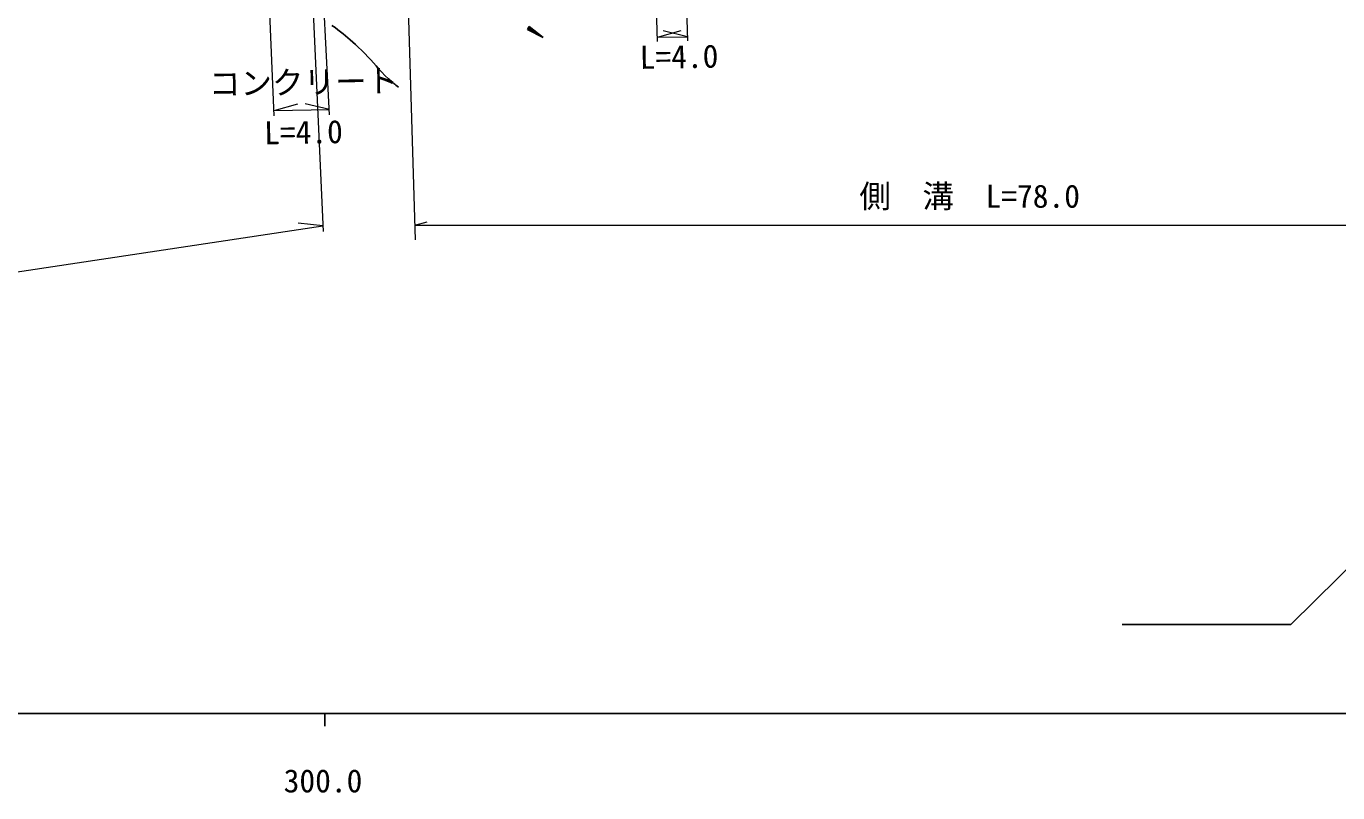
# Model space of a CAD drawing. Units: millimetres, scale not verified. Extents: x 40000 to 680000, y 20000 to 380000.
# Drawn here: x 344328 to 448249, y 198715 to 259478 of the extents above; entities that cross this region are included whole.
import ezdxf
from ezdxf.enums import TextEntityAlignment as Align

# ---------------------------------------------------------------- set-up
doc = ezdxf.new("R2010")
doc.units = ezdxf.units.MM
doc.header["$LTSCALE"] = 1000
for name, color, linetype, lineweight in [('M-BGD', 7, 'Continuous', 25), ('M-STR-HTXT', 7, 'Continuous', 13), ('M-TTL-BAND', 7, 'Continuous', 25)]:
    doc.layers.add(name, color=color, linetype=linetype, lineweight=lineweight)
doc.styles.add('ＭＳ ゴシック', font='')
doc.styles.get('ＭＳ ゴシック').set_extended_font_data('MS Gothic')

msp = doc.modelspace()

# ---------------------------------------------------------------- linework, layer by layer
at = {"layer": 'M-BGD'}
for p, q in [((368545, 259542), (368794, 259366)), ((368794, 259366), (369021, 259199)), ((369021, 259199), (369232, 259037)), ((369232, 259037), (369430, 258878)), ((369430, 258878), (369621, 258718)), ((384038, 259209), (384190, 259447)), ((384038, 259209), (385301, 258572)), ((384114, 259328), (385301, 258572)), ((384190, 259447), (385301, 258572)), ((369621, 258718), (369810, 258555)), ((369810, 258555), (370001, 258387)), ((370001, 258387), (370200, 258210)), ((370200, 258210), (370410, 258021)), ((370410, 258021), (370637, 257817)), ((370637, 257817), (370922, 257553)), ((370922, 257553), (371177, 257298)), ((371177, 257298), (371408, 257050)), ((371408, 257050), (371625, 256807)), ((371625, 256807), (371834, 256567)), ((371834, 256567), (372044, 256327)), ((372044, 256327), (372261, 256084)), ((372261, 256084), (372493, 255837)), ((372493, 255837), (372748, 255583)), ((372748, 255583), (373034, 255320)), ((373034, 255320), (373119, 255245)), ((373119, 255245), (373194, 255177)), ((373194, 255177), (373264, 255116)), ((373264, 255116), (373330, 255057)), ((373330, 255057), (373395, 255000)), ((373395, 255000), (373463, 254942)), ((373463, 254942), (373536, 254880)), ((373536, 254880), (373618, 254813)), ((373618, 254813), (373710, 254738)), ((373710, 254738), (373816, 254653)), ((450187, 217617), (444524, 212058)), ((431155, 212058), (444524, 212058))]:
    msp.add_line(p, q, dxfattribs=at)
at = {"layer": 'M-STR-HTXT'}
for p, q in [((394346, 258271), (393421, 290110)), ((395674, 290478), (396723, 258308)), ((365904, 286199), (367844, 243199)), ((363985, 252368), (362545, 285440)), ((368368, 252443), (366626, 285516)), ((375160, 242539), (374451, 266914)), ((394337, 258604), (396228, 259136)), ((396712, 258644), (394804, 259112)), ((394337, 258604), (396712, 258644)), ((363966, 252794), (365857, 253326)), ((363966, 252794), (368345, 252867)), ((368345, 252867), (366437, 253335)), ((286011, 231332), (367823, 243661)), ((367823, 243661), (365869, 243872)), ((375125, 243712), (376094, 243972)), ((375125, 243712), (465107, 243723))]:
    msp.add_line(p, q, dxfattribs=at)
at = {"layer": 'M-TTL-BAND'}
for p, q in [((40000, 205000), (579000, 205000)), ((368000, 205000), (368000, 204000))]:
    msp.add_line(p, q, dxfattribs=at)

# ---------------------------------------------------------------- texts
at = {"layer": 'M-STR-HTXT', "style": 'ＭＳ ゴシック'}
for s, rotation, p in [('L=4.0', 0.962, (392960, 255545)), ('コンクリート', 0.962, (358827, 253449)), ('L=4.0', 0.962, (363202, 249561)), ('側\u3000溝\u3000L=78.0', 0.007, (410340, 244539))]:
    msp.add_text(s, height=1833, rotation=rotation, dxfattribs=at).set_placement(p, align=Align.BOTTOM_LEFT)
at = {"layer": 'M-TTL-BAND', "style": 'ＭＳ ゴシック'}
msp.add_text('300.0', height=1833, dxfattribs=at).set_placement((367844, 198195), align=Align.BOTTOM_CENTER)

doc.saveas('drawing.dxf')
